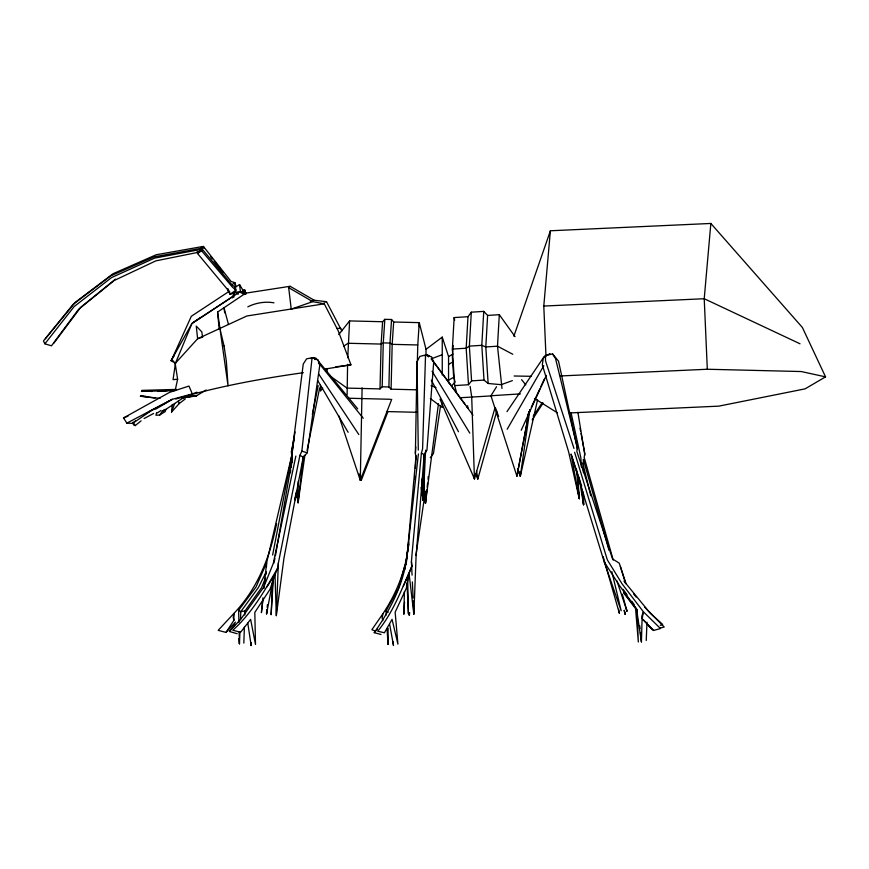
<?xml version="1.0" encoding="UTF-8"?>
<svg xmlns="http://www.w3.org/2000/svg" width="869" height="869" viewBox="0 0 869 869"><rect width="100%" height="100%" fill="white"/><g stroke="black" fill="none" stroke-linecap="round" stroke-linejoin="round"><path stroke-width="1.3" d="M296.644 492.223L298.078 502.716L298.219 481.209M387.661 640.464L388.03 644.429L388.117 628.32M361.319 476.386L361.254 480.405L387.77 412.058M416.262 458.723L415.382 453.52L417.033 361.765L419.836 356.431L425.549 354.976L431.611 356.833L433.685 362.33L426.929 450.196L424.17 454.639L416.077 556.508L413.861 614.209L409.06 573.518L411.971 566.001L411.428 561.667L412.123 553.162L421.389 453.107L422.584 448.871L425.549 354.976M421.704 491.289L423.225 500.403L424.17 454.639L425.484 452.814L425.647 450.142M326.994 372.432L327.092 368.499M347.589 364.361L347.122 394.722M347.752 357.767L349.599 320.922L382.599 321.736L384.837 319.336L391.55 319.499L393.668 322.008L392.18 344.341L391.083 389.182L416.675 389.812M330.122 376.005L347.013 388.095L380.003 388.91L381.111 344.07L382.599 321.736M380.003 388.91L382.186 386.781L383.272 342.897L384.837 319.336M391.083 389.182L388.899 386.944L389.985 343.059L391.55 319.499M404.411 591.713L403.857 614.296L404.519 602.163M404.965 569.141L408.843 542.158M416.859 381.893L417.772 344.971L419.26 322.638L393.668 322.008M423.692 482.925L425.473 503.205L425.636 496.492M272.54 582.404L266.544 613.927L266.642 609.919M477.874 476.375L477.809 479.058L475.701 474.072M409.625 612.634L409.342 615.295L409.418 612.602M577.624 474.561L579.254 498.665L571.107 454.248L604.216 561.928L619.564 585.717L636.543 608.887L641.42 641.898L642.061 619.771M360.374 477.646L360.287 480.329L338.867 415.914M361.341 477.733L361.254 480.405L359.114 473.963M243.831 643.093L244.385 627.06M244.808 615.046L244.949 611.037L261.612 587.618L265.621 577.581M266.468 566.707L266.609 562.83L291.973 454.552L292.44 461.2M276.32 615.643L278.362 563.058L299.903 455.367L301.858 451.196L312.08 357.756L318.239 359.983L319.738 365.599L307.257 452.771L303.227 457.061L283.946 558.213L276.32 615.643L275.006 574.746L278.004 567.424L278.362 563.058M646.243 640.496L646.981 622.193M238.942 638.596L239.442 643.831L239.963 631.752M240.474 619.673L240.822 611.624L258.31 587.672L266.283 571.878L265.968 574.507M272.66 581.448L271.106 614.752L273.463 576.886M421.107 487.346L423.225 500.403L425.484 452.814M362.101 387.856L360.287 480.329L391.713 399.316M414.828 479.004L414.969 476.299M415.382 468.185L416.001 456.019L416.436 458.626M456.334 391.745L454.672 385.608L452.358 349.088L454.161 317.576L467.989 316.696L471.313 312.188L483.751 311.384L487.618 315.436L485.814 346.948L488.128 383.468L501.141 384.685L512.362 380.622M467.989 316.696L466.186 348.208L468.5 384.728L454.672 385.608M471.313 312.188L469.369 346.134L471.574 380.872L468.5 384.728M483.751 311.384L481.806 345.33L484.011 380.079L488.128 383.468M487.618 315.436L499.306 314.687L497.502 346.199L501.989 388.486M415.382 453.52L415.784 446.764M296.709 491.876L295.123 499.729L295.384 495.699M453.173 345.482L452.358 356.724L453.542 375.441L454.867 381.328M233.739 297.209L233.924 292.896M545.982 356.236L543.788 306.051L550.392 230.774L710.842 223.452L802.38 327.472L825.55 376.864L805.063 388.867L718.826 406.138L569.173 412.96M710.842 223.452L704.227 298.73L707.312 369.249L801.229 371.541L825.55 376.864M407.246 554.541L416.001 456.019M185.347 398.882L179.253 403.531L171.595 411.982L172.301 404.454M266.544 613.927L266.924 609.951M267.174 607.312L267.435 604.661M235.13 289.714L235.39 287.183L232.121 285.043L201.543 248.273L153.987 256.855L110.732 275.897L73.083 304.4L43.45 340.952L44.884 343.809L51.477 345.819L78.514 309.397L114.121 280.535L155.855 260.863L199.479 252.064M262.959 597.829L261.406 612.634L262.818 600.805M263.937 588.411L266.609 562.83L255.975 587.064L238.627 610.299L238.921 622.367M424.528 491.354L425.473 503.205L426.896 489.823M427.179 487.151L427.602 483.131M428.026 479.123L428.308 476.44M298.078 502.716L303.227 457.061L304.878 455.334L298.078 502.716L296.568 490.887M418.402 453.955L407.213 553.89C404.454 582.751 390.659 609.245 374.246 632.665L381.024 634.468M406.171 564.394L407.126 555.888M265.023 582.393L265.49 578.45M292.342 460.755L291.626 455.508L303.259 363.992L306.594 358.843L312.08 357.756M425.473 503.205L438.454 403.77M290.376 472.801L290.735 470.118M291.093 467.424L292.364 458.017L275.44 555.715M529.894 409.505L520.292 476.331L517.522 468.695M324.474 369.162L350.935 364.806L338.247 330.904L324.256 303.813L246.829 316.001L197.621 338.736L175.18 363.47L177.613 379.177L173.05 379.666L175.462 363.199L191.94 323.507L240.42 291.517L239.54 284.532L235.054 287.476M415.903 555.487L425.365 491.191M440.583 405.475L433.468 453.509L430.285 457.702M295.123 499.729L296.481 491.735M291.626 455.508L293.277 446.231M407.963 549.469C404.835 572.617 395.851 594.342 382.925 613.72L371.889 629.677L375.43 631.176M408.43 546.818L408.908 544.157M382.925 613.72L382.154 617.902L382.849 620.694M292.234 462.493L291.408 451.858L295.091 431.936M496.557 386.716L490.942 395.753L516.936 476.201L529.036 411.591M516.936 476.201L529.112 411.863M272.638 555.03L291.973 454.552M642.115 618.782L641.822 616.078L643.451 611.852L660.483 628.548L653.521 630.47L642.115 618.782L643.451 611.852L622.041 583.805L607.322 559.842L574.594 452.26M307.072 450.446L319.618 388.063M312.329 414.491L318.184 385.575M295.851 456.062L273.268 563.46L263.611 587.379L240.963 618.967L229.394 631.491L237.237 633.74M273.92 563.058L274.952 558.235M177.613 379.177L175.169 390.518L141.43 391.408M156.529 412.775L155.975 415.263L159.755 415.002L165.153 411.613L165.979 409.299M537.553 399.968L520.292 476.331L518.858 471.15M291.408 451.858L294.189 440.083M276.603 523.735C269.879 557.105 257.756 588.356 233.88 613.46L218.162 630.34L225.994 632.404L235.456 622.106M496.731 411.254L477.809 479.058L476.581 471.052M232.512 297.85L233.739 293.559M494.787 408.539L474.452 478.928L439.996 399.175M513.883 336.162L550.392 230.774M171.595 411.982L174.658 403.52M403.357 586.064L409.06 573.518L406.247 588.432L395.145 612.189L397.926 644.125L392.06 619.369L384.424 632.773L377.722 631.209C393.516 612.058 401.945 588.389 411.971 566.001M171.356 360.429L191.343 316.251L229.449 291.169M521.215 430.242L546.351 375.386M527.874 414.676L530.133 409.777M531.274 407.333L539.758 388.964M540.898 386.52L544.287 379.166M202.629 248.165L203.444 246.481L231.132 281.523L234.869 282.664L235.868 285.771M386.249 614.97L386.01 610.95L398.393 588.617L405.063 565.154L405.345 567.631M175.462 363.199L171.052 360.711L191.94 323.507M171.052 360.711L174.311 355.454M266.892 586.879L275.006 574.746L269.955 589.432L254.813 612.417L255.497 644.461L250.62 619.38L240.594 632.252L232.827 630.253C252.195 612.808 265.23 589.823 278.004 567.424M507.159 429.264L543.82 365.664M532.186 419.868L543.125 403.01M225.994 632.404L233.913 620.314L233.88 613.46L233.229 617.533L233.913 620.314M533.208 416.251L542.137 402.781M506.985 411.634L544.027 356.746L546.514 355.475M159.755 415.002L162.655 410.787M229.514 291.365L230.035 294.33L235.912 290.137L232.501 287.215L200.5 249.479L197.589 253.542L228.178 290.3L230.035 294.33L234.978 292.701L235.912 290.137L235.39 287.183M53.552 343.516L80.806 307.235L115.458 279.134M322.714 388.117L320.52 391.028L320.4 384.75M44.884 343.809L74.18 306.54L111.58 277.548L154.639 258.115L200.5 249.479M338.769 334.565L349.599 320.922M164.23 409.505L162.59 411.548L183.435 397.698L191.484 394.407M577.44 448.784L558.528 361.156L552.565 353.933L545.482 355.562L543.223 358.386L542.332 364.871L568.598 451.75L579.254 498.665L576.44 469.217M45.373 338.758L75.255 302.347L113.035 273.724L156.224 254.747L201.956 246.655L203.444 246.481L204.019 248.48M229.405 631.198L235.271 624.148M341.821 330.937L326.516 301.684L314.22 300.261L290.148 286.292L288.682 287.661L291.234 309.136L312.753 301.63L324.256 303.813M374.246 632.665L377.504 628.928M451.489 386.086L455.03 382.056M175.18 363.47L175.766 362.916M191.864 392.81L188.964 386.064L169.574 392.364L123.539 417.924L126.852 423.127L132.599 423.409L135.434 420.878M132.685 422.877L133.685 424.984L135.227 425.625L141.093 420.824M217.576 312.069L220.02 328.949L219.162 329.101L217.576 312.069L245.742 293.146L290.148 286.292M426.016 355.703L426.016 349.316L442.245 337.118L448.556 356.594L448.556 382.784M200.174 248.827L203.444 246.481M242.679 291.658L244.862 290.116L246.046 293.961M231.654 284.923L234.869 282.664L235.282 287.4M132.599 423.409L152.586 409.723L172.344 399.295L192.353 393.929M192.864 322.627L200.75 317.424M192.266 323.192L233.707 295.938M343.744 346.09L348.111 343.266L381.111 344.07L383.272 342.897L389.985 343.059L392.18 344.341L417.772 344.971M157.246 412.949L161.091 410.472M448.556 364.448L453.151 361.689M186.922 397.252L196.155 395.992L206.149 389.996M145.894 413.611L152.586 409.723L156.192 408.864L172.344 399.295L126.852 423.127M448.556 356.594L452.966 354.107M549.034 354.378L550.055 353.802L547.687 354.91M448.556 380.166L454.226 377.005M144.102 418.521L153.628 413.459M247.817 306.855C255.823 302.781 265.121 301.304 273.985 302.814M123.539 417.924L128.069 416.121M660.31 625.365L662.678 624.42L650.403 613.405L644.548 606.986M193.494 393.483L196.937 392.158M431.013 358.93L442.245 354.715M425.028 355.779L427.103 354.997L429.004 355.638M310.722 358.549L313.839 357.561L315.947 358.18L357.702 408.832M175.755 399.045C216.555 386.824 258.56 379.09 300.674 373.073L303.314 372.638M659.701 628.189L664.22 627.005L648.002 610.494L623.953 581.122M310.266 301.185L314.22 300.261M169.857 390.681L176.342 389.421L141.745 390.377L151.89 391.484M182.523 398.024L196.763 395.417M323.92 302.075L326.516 301.684M244.949 611.037L240.822 611.624L238.627 610.299M181.643 397.98L184.282 397.622M335.76 366.827L350.935 364.806M191.234 396.275L195.156 395.851M158.734 391.43L175.842 389.681M157.571 391.419L175.896 389.616M241.995 291.582L234.869 292.256L238.291 294.189M459.81 397.774L491.843 395.862M452.358 349.088L466.186 348.208L469.369 346.134L481.806 345.33L485.814 346.948L497.502 346.199L512.819 354.28M471.574 380.872L484.011 380.079M490.942 395.753L520.422 393.885M543.788 306.051L704.227 298.73L800.023 343.787M560.353 375.962L707.312 369.249M145.699 396.21L140.387 396.231L160.059 398.35M192.168 396.014L196.155 395.992M336.933 328.406L340.909 328.406M514.133 376.005L531.155 376.299M348.534 398.23L390.409 399.284M382.186 386.781L388.899 386.944M386.542 411.558L417.055 412.308M242.342 290.018L244.862 290.116L245.731 293.809M143.222 396.318L140.517 396.112L155.03 398.045M301.858 451.196L307.257 452.771M431.013 385.684L435.999 387.552M240.42 291.517L245.112 293.82L239.54 284.532M299.903 455.367L303.227 457.061M421.389 453.107L424.17 454.639M239.866 292.038L244.276 294.526M171.66 360.146L173.865 361.385M386.01 610.95L388.215 612.211M288.682 287.661L312.753 301.63M242.951 292.505L245.112 293.82M534.478 398.458L557.246 412.742M430.34 398.556L442.245 407.496L442.245 403.433M635.565 608.582L637.042 609.842L638.324 641.963L635.565 608.582L623.529 592.745M642.984 619.391L653.521 630.47M633.61 593.972L636.141 596.992M521.617 379.699L525.799 384.858M318.434 362.514L363.242 418.271M210.732 256.898L212.416 259.005M214.089 261.113L223.322 272.681M623.714 592.213L637.042 609.842M432.197 359.951L464.937 404.15M466.534 406.301L468.13 408.463M431.958 359.701L473.008 415.186M623.062 589.312L627.027 594.733M631.774 601.239L634.153 604.487M427.103 354.997L428.504 356.909M499.306 314.687L515.045 336.629M318.554 373.8L358.821 434.543M552.565 353.933L555.541 358.582L577.222 447.329L576.864 451.511L612.591 558.984L619.249 563.155L625.843 583.001M133.066 422.193L135.227 425.625M432.099 371.28L469.814 433.142M317.696 380.503L348.132 432.306M313.839 357.561L315.012 359.603M431.306 380.09L458.474 431.752M178.286 401.109L179.253 403.531M495.363 407.572L498.6 416.49M604.216 561.928L621.161 610.755L611.863 571.693M616.936 580.905L626.994 611.168L622.313 594.211M571.107 454.248L581.719 486.108M573.974 448.404L545.526 360.885L545.482 355.562M227.711 288.997L228.362 291.126L227.863 288.725M620.357 566.425L625.626 583.696M626.223 608.615L626.994 611.168M613.21 560.049L584.185 457.431L584.794 453.325L581.046 433.49M608.963 550.229L583.338 459.343L583.403 472.693M624.453 611.667L625.159 614.274L624.311 610.386M228.482 324.474L224.017 307.832L224.691 312.862M603.184 556.703L619.38 613.362L618.663 609.354M419.26 322.638L426.016 349.316M624.181 610.353L625.159 614.274M582.773 463.09L590.746 495.786M571.107 412.96L580.872 457.833L581.404 467.218M580.047 428.2L580.546 430.839M454.161 317.576L454.65 320.226M389.681 624.42L393.494 645.493L392.907 641.507M201.543 248.273L201.923 250.457L197.589 253.542L197.209 251.358M579.047 477.287L583.566 504.726L583.512 494.048M577.907 412.362L584.859 455.139M247.795 623.171L251.152 645.548L251.108 642.854M470.14 386.401L471.704 396.937L474.452 478.928L474.202 476.266M581.524 487.661L581.839 490.29M582.154 492.908L583.566 504.726L583.218 493.994M577.396 482.892L577.7 485.521M578.319 490.779L579.254 498.665M639.769 625.897L640.051 628.569M640.464 632.567L641.42 641.898M467.598 405.736L467.848 408.397M250.935 642.864L251.152 645.548M421.91 478.938L423.225 500.403M387.053 628.363L388.03 644.429M582.795 491.333L583.566 504.726M411.428 561.667L412.058 575.137M412.362 581.872L413.112 598.035M413.231 600.74L413.861 614.209M407.018 583.034L408.408 613.666L407.637 577.114M409.223 612.656L409.342 615.295M239.149 631.763L239.442 643.831M419.282 323.963L419.325 326.603M417.033 361.765L418.293 450.077M442.245 337.118L442.245 375.017M202.553 337.15L197.621 338.736L196.253 326.081L201.836 331.904L202.553 337.15M651.609 628.732L648.85 626.049L651.609 628.732M224.039 345.949L220.02 328.949L228.058 385.858L226.353 361.222L224.039 345.949"/></g></svg>
